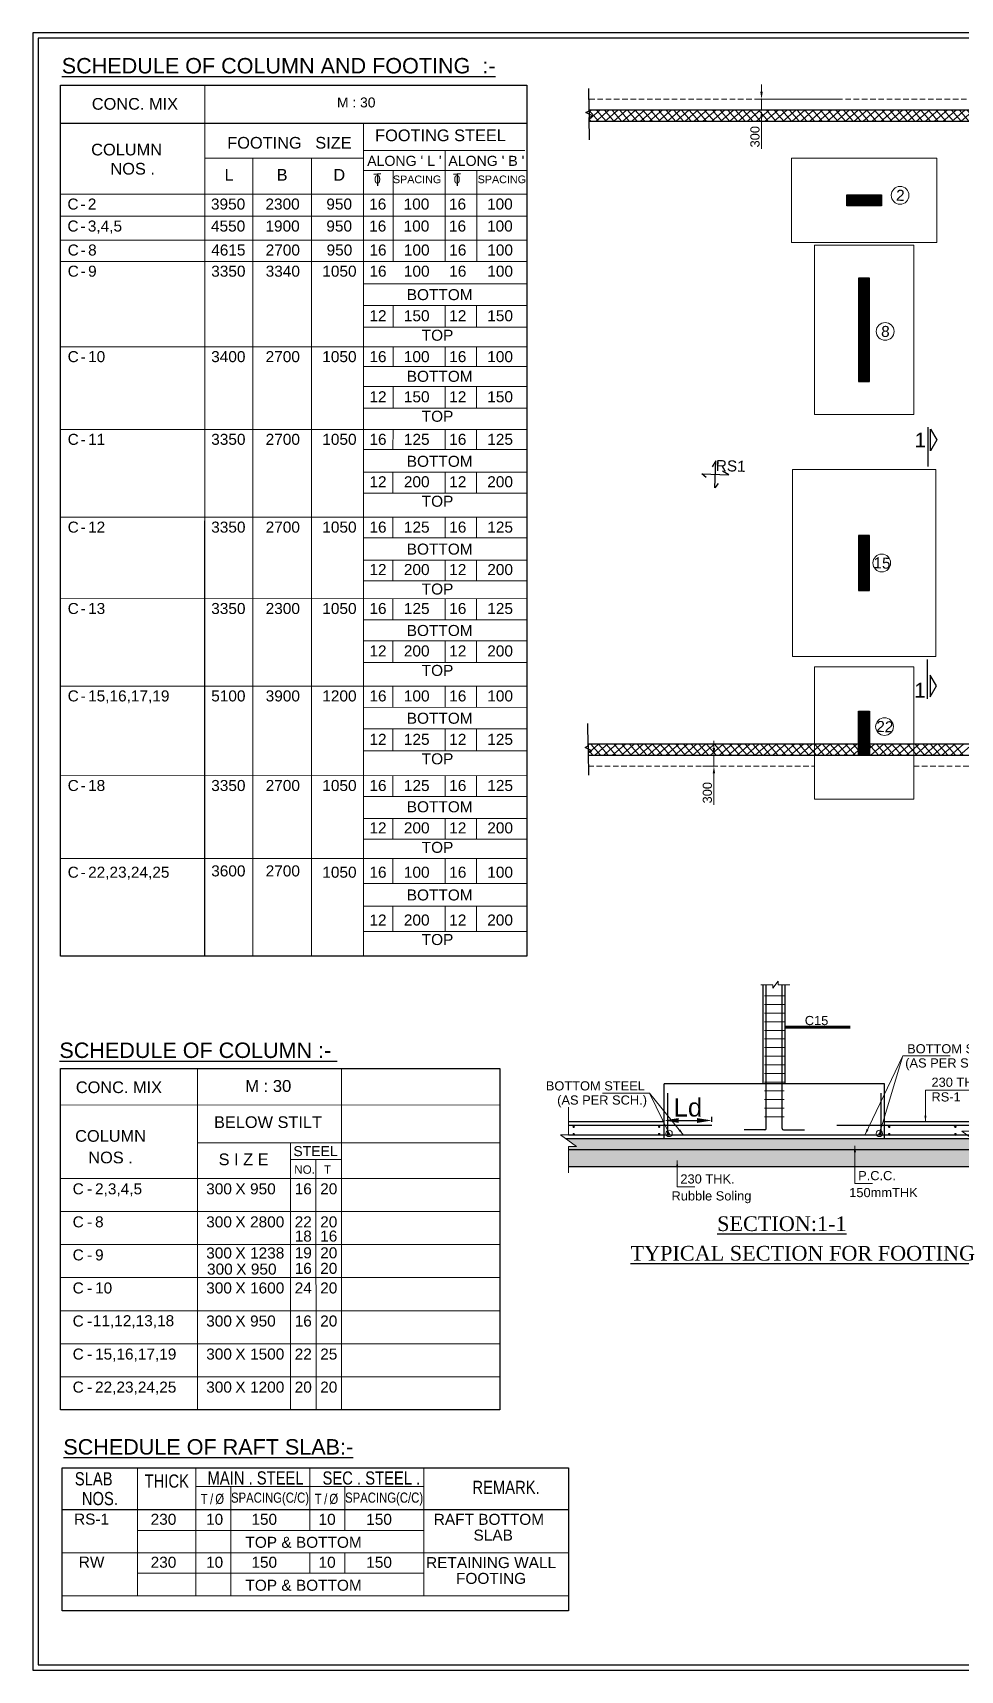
# Model space of a CAD drawing. Header units: millimetres. Extents: x 4916 to 86071, y -133733 to 55415.
# Drawn here: x 4916 to 30163, y 10819 to 55415 of the extents above; entities that cross this region are included whole.
import ezdxf
from ezdxf.enums import TextEntityAlignment as Align

# ---------------------------------------------------------------- set-up
doc = ezdxf.new("R2010")
doc.units = ezdxf.units.MM
doc.header["$LTSCALE"] = 600
doc.linetypes.add('DASHED2', pattern=[0.375, 0.25, -0.125])
for name, color, linetype, lineweight in [('COL HATCH', 67, 'Continuous', 25), ('colno', 11, 'Continuous', 15), ('COLUMN', 84, 'Continuous', 30), ('CONCRETE', 7, 'Continuous', 20), ('DIM', 8, 'Continuous', 13), ('DONUT', 2, 'Continuous', 20), ('FOOTING', 12, 'Continuous', 20), ('LINE- 1', 7, 'Continuous', 25), ('LINE- 2', 35, 'Continuous', 13), ('LINKS', 3, 'Continuous', 18), ('MAIN TEXT', 6, 'Continuous', 25), ('P.C.C HATCH', 8, 'Continuous', 20), ('REINF', 4, 'Continuous', 30), ('RET WALL', 31, 'Continuous', 25), ('RET WALL HATCH', 57, 'Continuous', 15), ('SLAB MARK', 241, 'Continuous', 25), ('SLAB NO', 52, 'Continuous', 25), ('TEXT', 255, 'Continuous', 25)]:
    doc.layers.add(name, color=color, linetype=linetype, lineweight=lineweight)
for name, color, linetype in [('Col. sch.', 4, 'Continuous'), ('sec', 2, 'Continuous'), ('slab sch. text', 4, 'Continuous')]:
    doc.layers.add(name, color=color, linetype=linetype)
doc.layers.add('HATCH LIGHT_MOFA', color=7, linetype='Continuous', lineweight=0, true_color=0xadadad)
doc.styles.add('ARIAL', font='arial.ttf')
doc.styles.add('TIMES NEW ROMAN', font='times.ttf', dxfattribs={"width": 0.8, "height": 12})
doc.dimstyles.new('100', dxfattribs={"dimscale": 100, "dimtxt": 2.5, "dimasz": 2, "dimexe": 0.5, "dimexo": 0.5, "dimgap": 0.5, "dimtad": 1, "dimdec": 0, "dimzin": 3, "dimdsep": 46, "dimtxsty": 'ARIAL', "dimblk1": 'OBLIQUE', "dimblk2": 'OBLIQUE', "dimcen": 0, "dimdle": 1, "dimclrd": 256, "dimclre": 256, "dimclrt": 7, "dimadec": 0, "dimazin": 0, "dimtfac": 1, "dimtdec": 0, "dimtmove": 0, "dimatfit": 3, "dimfxl": 1, "dimtolj": 1, "dimtzin": 0, "dimlwd": -1, "dimlwe": -1, "dimarcsym": 0})
doc.dimstyles.new('SBC-100', dxfattribs={"dimscale": 100, "dimtxt": 2.5, "dimasz": 2, "dimexe": 0.5, "dimexo": 0.5, "dimgap": 0.5, "dimtad": 1, "dimdec": 3, "dimzin": 3, "dimdsep": 46, "dimtxsty": 'ARIAL', "dimblk1": 'OBLIQUE', "dimblk2": 'OBLIQUE', "dimcen": 0, "dimdle": 1, "dimclrd": 256, "dimclre": 256, "dimclrt": 4, "dimadec": 0, "dimazin": 0, "dimtfac": 1, "dimtdec": 0, "dimtmove": 0, "dimatfit": 3, "dimfxl": 1, "dimtolj": 1, "dimtzin": 0, "dimlwd": -1, "dimlwe": -1, "dimarcsym": 0})
doc.dimstyles.new('SBC-50', dxfattribs={"dimscale": 50, "dimtxt": 2.5, "dimasz": 1.75, "dimexe": 0.5, "dimexo": 0.5, "dimgap": 0.5, "dimtad": 1, "dimdec": 0, "dimzin": 3, "dimdsep": 46, "dimtxsty": 'ARIAL', "dimcen": 0, "dimdle": 1, "dimclrd": 256, "dimclre": 256, "dimclrt": 7, "dimadec": 0, "dimazin": 0, "dimtfac": 1, "dimtdec": 0, "dimtmove": 0, "dimatfit": 3, "dimfxl": 1, "dimtolj": 1, "dimtzin": 0, "dimlwd": -1, "dimlwe": -1, "dimarcsym": 0})
pattern_1 = [(42.6537344, (-664661.11, -95314.246), (-9.68072444, 10.50791276), [])]

# ---------------------------------------------------------------- blocks, each defined once
blk = doc.blocks.new('*D11')
at = {"transparency": 16777216}
for p, q in [((1588, 1793), (1588, 1863)), ((1788, 1813), (2038, 1813)), ((2238, 1793), (2238, 1863))]:
    blk.add_line(p, q, dxfattribs=at)
for points in [[(1788, 1846), (1788, 1780), (1588, 1813)], [(2038, 1780), (2038, 1846), (2238, 1813)]]:
    blk.add_solid(points, dxfattribs=at)
at = {"layer": 'Defpoints', "color": 0, "transparency": 16777216}
for p in [(2238, 1813), (1588, 1743), (2238, 1743)]:
    blk.add_point(p, dxfattribs=at)
at = {"color": 7, "transparency": 16777216, "insert": (1913, 1990), "char_height": 250, "attachment_point": 5, "style": 'ARIAL'}
blk.add_mtext('\\A1;Ld', dxfattribs=at)
blk = doc.blocks.new('_Oblique')
at = {"color": 0, "linetype": 'ByBlock', "lineweight": -2}
blk.add_line((-0.5, -0.5), (0.5, 0.5), dxfattribs=at)
blk = doc.blocks.new('000000')
at = {"layer": 'DIM'}
blk.add_line((-80400, 35743, -11196), (-80049, 35743, -11196), dxfattribs=at)
at = {"layer": 'RET WALL', "elevation": -11196}
blk.add_lwpolyline([(-50721, 36043), (-87734, 36043), (-87734, 35743), (-50732, 35743)], dxfattribs=at)
at = {"layer": 'RET WALL HATCH', "linetype": 'Continuous', "transparency": 33554590}
for p, q in [((-87712, 35817), (-87451, 36043)), ((-87614, 35743), (-87711, 35855)), ((-87704, 36034), (-87694, 36043)), ((-87404, 35743), (-87664, 36043)), ((-87555, 35743), (-87209, 36043)), ((-87194, 35743), (-87454, 36043)), ((-87313, 35743), (-86967, 36043)), ((-86983, 35743), (-87244, 36043)), ((-87070, 35743), (-86724, 36043)), ((-86773, 35743), (-87033, 36043)), ((-86828, 35743), (-86482, 36043)), ((-86563, 35743), (-86823, 36043)), ((-86353, 35743), (-86613, 36043)), ((-86586, 35743), (-86240, 36043)), ((-86143, 35743), (-86403, 36043)), ((-86343, 35743), (-85998, 36043)), ((-85933, 35743), (-86193, 36043)), ((-86101, 35743), (-85755, 36043)), ((-85722, 35743), (-85983, 36043)), ((-85859, 35743), (-85513, 36043)), ((-85512, 35743), (-85773, 36043)), ((-85617, 35743), (-85271, 36043)), ((-85302, 35743), (-85562, 36043)), ((-85374, 35743), (-85029, 36043)), ((-85092, 35743), (-85352, 36043)), ((-84882, 35743), (-85142, 36043)), ((-85132, 35743), (-84786, 36043)), ((-84672, 35743), (-84932, 36043)), ((-84890, 35743), (-84544, 36043)), ((-84462, 35743), (-84722, 36043)), ((-84648, 35743), (-84302, 36043)), ((-84251, 35743), (-84512, 36043)), ((-84405, 35743), (-84059, 36043)), ((-84041, 35743), (-84301, 36043)), ((-84163, 35743), (-83817, 36043)), ((-83831, 35743), (-84091, 36043)), ((-83921, 35743), (-83575, 36043)), ((-83621, 35743), (-83881, 36043)), ((-83678, 35743), (-83333, 36043)), ((-83411, 35743), (-83671, 36043)), ((-83201, 35743), (-83461, 36043)), ((-83436, 35743), (-83090, 36043)), ((-82991, 35743), (-83251, 36043)), ((-83194, 35743), (-82848, 36043)), ((-82780, 35743), (-83041, 36043)), ((-82952, 35743), (-82606, 36043)), ((-82570, 35743), (-82830, 36043)), ((-82709, 35743), (-82364, 36043)), ((-82360, 35743), (-82620, 36043)), ((-82467, 35743), (-82121, 36043)), ((-82150, 35743), (-82410, 36043)), ((-82225, 35743), (-81879, 36043)), ((-81940, 35743), (-82200, 36043)), ((-81730, 35743), (-81990, 36043)), ((-81983, 35743), (-81637, 36043)), ((-81519, 35743), (-81780, 36043)), ((-81740, 35743), (-81394, 36043)), ((-81309, 35743), (-81570, 36043)), ((-81498, 35743), (-81152, 36043)), ((-81099, 35743), (-81359, 36043)), ((-81256, 35743), (-80910, 36043)), ((-80889, 35743), (-81149, 36043)), ((-81014, 35743), (-80668, 36043)), ((-80679, 35743), (-80939, 36043)), ((-80771, 35743), (-80425, 36043)), ((-80469, 35743), (-80729, 36043)), ((-80529, 35743), (-80183, 36043)), ((-80259, 35743), (-80519, 36043)), ((-80048, 35743), (-80309, 36043)), ((-80287, 35743), (-79941, 36043)), ((-79838, 35743), (-80098, 36043)), ((-80044, 35743), (-79699, 36043)), ((-79628, 35743), (-79888, 36043)), ((-79802, 35743), (-79456, 36043)), ((-79418, 35743), (-79678, 36043)), ((-79560, 35743), (-79214, 36043)), ((-79208, 35743), (-79468, 36043)), ((-79318, 35743), (-78972, 36043)), ((-78998, 35743), (-79258, 36043)), ((-79075, 35743), (-78730, 36043)), ((-78787, 35743), (-79048, 36043)), ((-78577, 35743), (-78838, 36043)), ((-78833, 35743), (-78487, 36043)), ((-78367, 35743), (-78627, 36043)), ((-78591, 35743), (-78245, 36043)), ((-78157, 35743), (-78417, 36043)), ((-78349, 35743), (-78003, 36043)), ((-77947, 35743), (-78207, 36043)), ((-78106, 35743), (-77760, 36043)), ((-77737, 35743), (-77997, 36043)), ((-77864, 35743), (-77518, 36043)), ((-77527, 35743), (-77787, 36043)), ((-77622, 35743), (-77276, 36043))]:
    blk.add_line(p, q, dxfattribs=at)
blk = doc.blocks.new('*D14')
at = {"layer": 'Defpoints', "color": 0, "transparency": 16777216}
for p in [(26919, 53607), (24754, 53308), (26919, 53308)]:
    blk.add_point(p, dxfattribs=at)
at = {"layer": 'DIM', "transparency": 16777216}
for p, q in [((24754, 53807), (24754, 54007)), ((26869, 53607), (24704, 53607)), ((24754, 53607), (24754, 53308)), ((26869, 53308), (24704, 53308)), ((24754, 53108), (24754, 52257))]:
    blk.add_line(p, q, dxfattribs=at)
for points in [[(24721, 53807), (24788, 53807), (24754, 53607)], [(24788, 53108), (24721, 53108), (24754, 53308)]]:
    blk.add_solid(points, dxfattribs=at)
at = {"layer": 'DIM', "color": 4, "transparency": 16777216, "insert": (24576, 52583), "char_height": 250, "attachment_point": 5, "rotation": 90, "style": 'ARIAL'}
blk.add_mtext('\\A1;300', dxfattribs=at)
blk = doc.blocks.new('*D15')
at = {"layer": 'Defpoints', "color": 0, "transparency": 16777216}
for p in [(23110, 35732), (23110, 35443), (23458, 35443)]:
    blk.add_point(p, dxfattribs=at)
at = {"layer": 'DIM', "transparency": 16777216}
for p, q in [((23458, 35932), (23458, 36132)), ((23160, 35732), (23508, 35732)), ((23458, 35732), (23458, 35443)), ((23160, 35443), (23508, 35443)), ((23458, 35243), (23458, 34392))]:
    blk.add_line(p, q, dxfattribs=at)
for points in [[(23425, 35932), (23491, 35932), (23458, 35732)], [(23491, 35243), (23425, 35243), (23458, 35443)]]:
    blk.add_solid(points, dxfattribs=at)
at = {"layer": 'DIM', "color": 4, "transparency": 16777216, "insert": (23280, 34718), "char_height": 250, "attachment_point": 5, "rotation": 90, "style": 'ARIAL'}
blk.add_mtext('\\A1;\\pxt0;300', dxfattribs=at)
blk = doc.blocks.new('G$CB2A244AB')
at = {"layer": 'HATCH LIGHT_MOFA'}
h = blk.add_hatch(dxfattribs=at)
h.set_pattern_fill('GRAVEL', color=8, scale=10)
h.paths.add_polyline_path([(288.3, 1182.5), (5750.2, 1182.5), (5750.2, 1412.5), (288.3, 1412.5)], is_closed=False)
at = {"layer": 'P.C.C HATCH'}
h = blk.add_hatch(dxfattribs=at)
h.set_pattern_fill('AR-CONC', color=256)
h.paths.add_polyline_path([(398.2, 1458.7), (288.3, 1458.7), (288.3, 1412.5), (5750.2, 1412.5), (5750.2, 1508.7), (5860.1, 1508.7), (5786.2, 1562.5), (255.6, 1562.5)], is_closed=False)
for p, q in [((2937.6, 2312.5, 0), (2937.6, 3661.4, 0)), ((3237.6, 2312.5, 0), (3237.6, 3661.4, 0)), ((1587.6, 1562.5, 0), (1587.6, 2312.5, 0)), ((4587.6, 2312.5, 0), (1587.6, 2312.5, 0)), ((4587.6, 1562.5, 0), (4587.6, 2312.5, 0)), ((1587.6, 1792.5, 0), (288.3, 1792.5, 0)), ((5750.2, 1792.5, 0), (4587.6, 1792.5, 0)), ((5786.2, 1562.5, 0), (255.6, 1562.5, 0)), ((5786.2, 1612.5, 0), (1653.6, 1612.5, 0)), ((5750.2, 1412.5, 0), (288.3, 1412.5, 0)), ((5750.2, 1182.5, 0), (288.3, 1182.5, 0))]:
    blk.add_line(p, q)
for centre, start, end in [((1653.6, 1628.5, 0), 180, 270), ((4653.6, 1726.5, 0), 90, 180), ((4653.6, 1628.5, 0), 180, 270), ((5553.6, 1726.5, 0), 90, 180), ((5553.6, 1628.5, 0), 180, 270)]:
    blk.add_arc(centre, 16, start, end)
at = {"layer": 'CONCRETE', "elevation": 0}
blk.add_lwpolyline([(3298.7, 3661.4), (3140.7, 3661.4), (3140.7, 3710), (3069.9, 3612.7), (3069.9, 3661.4), (2904.5, 3661.4)], dxfattribs=at)
at = {"layer": 'CONCRETE'}
for points in [[(5750.2, 1134), (5750.2, 1508.7), (5860.1, 1508.7), (5640.3, 1668.7), (5750.2, 1668.7), (5750.2, 2042.4)], [(288.3, 1101.8), (288.3, 1458.7), (398.2, 1458.7), (178.4, 1618.7), (288.3, 1618.7), (288.3, 1992.4)]]:
    blk.add_lwpolyline(points, dxfattribs=at)
at = {"layer": 'DONUT', "const_width": 16, "elevation": 0}
for points in [[(350, 1726.5, -1), (366, 1726.5, -1)], [(350, 1628.5, 1), (366, 1628.5, 1)], [(1513.6, 1726.5, -1), (1529.6, 1726.5, -1)], [(1513.6, 1628.5, 1), (1529.6, 1628.5, 1)], [(1645.6, 1628.5, 1), (1661.6, 1628.5, 1)], [(4513.6, 1628.5, 1), (4529.6, 1628.5, 1)], [(4645.6, 1726.5, -1), (4661.6, 1726.5, -1)], [(4645.6, 1628.5, 1), (4661.6, 1628.5, 1)], [(5545.6, 1726.5, -1), (5561.6, 1726.5, -1)], [(5545.6, 1628.5, 1), (5561.6, 1628.5, 1)]]:
    blk.add_lwpolyline(points, format="xyb", close=True, dxfattribs=at)
at = {"layer": 'LINKS'}
for p, q in [((2955.2, 3511.4, 0), (3222.6, 3511.4, 0)), ((2956.1, 3393.6, 0), (3222.6, 3393.6, 0)), ((2956.1, 3275.9, 0), (3222.6, 3275.9, 0)), ((2956.1, 3158.2, 0), (3222.6, 3158.2, 0)), ((2956.1, 3040.5, 0), (3222.6, 3040.5, 0)), ((2956.1, 2922.8, 0), (3222.6, 2922.8, 0)), ((2956.1, 2805.1, 0), (3222.6, 2805.1, 0)), ((2956.1, 2687.4, 0), (3222.6, 2687.4, 0)), ((2956.1, 2569.6, 0), (3222.6, 2569.6, 0)), ((2956.1, 2451.9, 0), (3222.6, 2451.9, 0)), ((2956.1, 2334.2, 0), (3222.6, 2334.2, 0)), ((2956.1, 2216.5, 0), (3222.6, 2216.5, 0)), ((2956.1, 2098.8, 0), (3222.6, 2098.8, 0)), ((2956.1, 1981.1, 0), (3222.6, 1981.1, 0)), ((2956.1, 1863.4, 0), (3222.6, 1863.4, 0))]:
    blk.add_line(p, q, dxfattribs=at)
at = {"layer": 'REINF'}
for p, q in [((2977.6, 1703.2, 0), (2977.6, 3661.4, 0)), ((3197.6, 1703.2, 0), (3197.6, 3661.4, 0)), ((1637.6, 1628.5, 0), (1637.6, 2184.6, 0)), ((2237.6, 1742.5, 0), (288.3, 1742.5, 0)), ((2237.6, 1612.5, 0), (288.3, 1612.5, 0)), ((2961.6, 1687.2, 0), (2677.6, 1687.2, 0)), ((3213.6, 1687.2, 0), (3497.6, 1687.2, 0)), ((5750.2, 1742.5, 0), (3937.6, 1742.5, 0)), ((5786.2, 1612.5, 0), (3941.5, 1612.5, 0))]:
    blk.add_line(p, q, dxfattribs=at)
at = {"layer": 'REINF', "elevation": 0}
blk.add_lwpolyline([(4537.6, 2184.6), (4537.6, 1628.5, -0.4142136), (4521.6, 1612.5), (1653.6, 1612.5)], format="xyb", dxfattribs=at)
at = {"layer": 'REINF'}
for centre, start, end in [((2961.6, 1703.2, 0), 270, 0), ((3213.6, 1703.2, 0), 180, 270)]:
    blk.add_arc(centre, 16, start, end, dxfattribs=at)
at = {"layer": 'MAIN TEXT', "style": 'TIMES NEW ROMAN'}
for s, p in [('%%USECTION:1-1', (2310.8, 307.9, 0)), ('%%UTYPICAL SECTION FOR FOOTING ', (1131.9, -95.1, 0))]:
    blk.add_text(s, height=200, rotation=0.00358, dxfattribs=at).set_placement(p)
at = {"layer": 'TEXT', "color": 0, "style": 'ARIAL'}
for s, p in [('C15', (3503.6, 3111.6)), ('BOTTOM STEEL', (4896.7, 2727, 0)), ('(AS PER SCH.)', (4870.7, 2533.8, 0)), ('BOTTOM STEEL', (-20.8, 2222, 0)), ('230 THK.', (5228, 2271.5)), ('(AS PER SCH.)', (133.6, 2028.8, 0)), ('RS-1', (5228, 2071.8)), ('P.C.C.', (4229.6, 999.7, 0)), ('230 THK.', (1810.6, 954.7, 0)), ('150mmTHK', (4108.8, 768.9, 0)), ('Rubble Soling', (1689.8, 723.9, 0))]:
    blk.add_text(s, height=125, dxfattribs=at).set_placement(p)
dim = blk.add_linear_dim(base=(2237.6, 1813.1, 0), p1=(1587.6, 1742.5, 0), p2=(2237.6, 1742.5, 0), text='Ld', dimstyle='100', override={"dimtxsty": 'ARIAL', "dimtolj": 1})
dim.commit()
dim.dimension.update_dxf_attribs({"geometry": '*D11', "text_midpoint": (1912.6, 1813.1, 0), "dimtype": 128})
at = {"layer": 'DIM'}
for points, override in [([(3237.6, 3082.7, 0), (4122.7, 3082.7, 0)], {"dimscale": 50, "dimtxt": 2.5, "dimasz": 1.75, "dimgap": 0.5, "dimtad": 0, "dimtxsty": 'ARIAL', "dimclrd": 256, "dimlwd": 65535}), ([(4320.6, 1612.5, 0), (4839.7, 2691.5, 0), (5482.3, 2691.5, 0)], {"dimgap": 0.5, "dimtad": 0}), ([(4518.7, 1636.8, 0), (4839.7, 2691.5, 0), (5482.3, 2691.5, 0)], {"dimtad": 0, "dimldrblk": 'Origin'}), ([(1854.5, 1612.5, 0), (1391.4, 2186.5, 0), (748.8, 2186.5, 0)], {"dimgap": 0.5, "dimtad": 0}), ([(1656.5, 1636.8, 0), (1391.4, 2186.5, 0), (748.8, 2186.5, 0)], {"dimtad": 0, "dimldrblk": 'Origin'}), ([(5146, 1792.5, 0), (5146, 2227.2, 0), (5788.7, 2227.2, 0)], {"dimgap": 0.5, "dimtad": 0}), ([(4186.2, 1468, 0), (4186.2, 956.2, 0), (4427.1, 956.2, 0)], {"dimgap": 0.5, "dimtad": 0}), ([(1767.2, 1269.5, 0), (1767.2, 911.2, 0), (2008.1, 911.2, 0)], {"dimgap": 0.5, "dimtad": 0})]:
    blk.add_leader(points, dimstyle='SBC-50', override=override, dxfattribs=at)

msp = doc.modelspace()

# ---------------------------------------------------------------- hatches: boundary and pattern name
at = {"layer": 'COL HATCH', "ltscale": 50}
h = msp.add_hatch(dxfattribs=at)
h.set_pattern_fill('ANSI31', color=256, scale=5)
h.set_pattern_definition([(45, (-158278.97, -153179.477), (-11.22532015, 11.22532015), [])])
h.paths.add_polyline_path([(28022.1927, 50998.3934), (27072.1927, 50998.3934), (27072.1927, 50698.3934), (28022.1927, 50698.3934)])
at = {"layer": 'COL HATCH', "lineweight": 0}
h = msp.add_hatch(dxfattribs=at)
h.set_pattern_fill('ANSI31', color=256, scale=4.5, angle=357.65373444)
h.set_pattern_definition(pattern_1)
h.paths.add_polyline_path([(27697.1671, 48734.4593), (27397.1671, 48734.4551), (27397.2062, 45919.4546), (27697.2062, 45919.4587)])
h = msp.add_hatch(dxfattribs=at)
h.set_pattern_fill('ANSI31', color=256, scale=4.5, angle=357.65373444)
h.set_pattern_definition(pattern_1)
h.paths.add_polyline_path([(27697.1829, 41723.548), (27397.1829, 41723.48), (27397.1829, 40223.48), (27697.1829, 40223.548)])
at = {"layer": 'COL HATCH', "ltscale": 50}
h = msp.add_hatch(dxfattribs=at)
h.set_pattern_fill('ANSI31', color=256, scale=5)
h.set_pattern_definition([(45, (-150619.045, -153179.477), (-11.22532015, 11.22532015), [])])
h.paths.add_polyline_path([(27697.274, 36943.3582), (27397.2926, 36943.4016), (27397.1028, 35743.4025), (27697.2826, 35743.3995)])
at = {"layer": 'DIM'}
h = msp.add_hatch(dxfattribs=at)
h.set_pattern_fill('ANSI31', color=256, style=0)
h.paths.add_polyline_path([(8206.7544, 51304.9035), (8206.7544, 52178.9035), (8587.0044, 52178.9035), (8587.0044, 51304.9035)], flags=9)
h = msp.add_hatch(dxfattribs=at)
h.set_pattern_fill('ANSI31', color=256)
h.paths.add_polyline_path([(9381.4055, 51565.9315), (10227.6555, 51565.9315), (10227.6555, 51185.6815), (9381.4055, 51185.6815)], flags=9)
h = msp.add_hatch(dxfattribs=at)
h.set_pattern_fill('ANSI31', color=256, style=0)
h.paths.add_polyline_path([(9381.4055, 51565.9315), (10227.6555, 51565.9315), (10227.6555, 51185.6815), (9381.4055, 51185.6815)], flags=9)
h = msp.add_hatch(dxfattribs=at)
h.set_pattern_fill('ANSI31', color=256, style=0)
h.paths.add_polyline_path([(9381.4055, 51565.9315), (10227.6555, 51565.9315), (10227.6555, 51185.6815), (9381.4055, 51185.6815)], flags=9)
h = msp.add_hatch(dxfattribs=at)
h.set_pattern_fill('ANSI31', color=256, style=0)
h.paths.add_polyline_path([(11329.1743, 50453.1027), (12199.1743, 50453.1027), (12199.1743, 50072.8527), (11329.1743, 50072.8527)], flags=9)
h = msp.add_hatch(dxfattribs=at)
h.set_pattern_fill('ANSI31', color=256, style=0)
h.paths.add_polyline_path([(7860.7314, 47725.04), (8706.9814, 47725.04), (8706.9814, 47344.79), (7860.7314, 47344.79)], flags=9)
h = msp.add_hatch(dxfattribs=at)
h.set_pattern_fill('ANSI31', color=256, style=0)
h.paths.add_polyline_path([(11578.2441, 46088.1703), (12447.9941, 46088.1703), (12447.9941, 45707.9203), (11578.2441, 45707.9203)], flags=9)
h = msp.add_hatch(dxfattribs=at)
h.set_pattern_fill('ANSI31', color=256, style=0)
h.paths.add_polyline_path([(7675.4467, 44972.6372), (8549.4467, 44972.6372), (8549.4467, 44592.3872), (7675.4467, 44592.3872)], flags=9)
h = msp.add_hatch(dxfattribs=at)
h.set_pattern_fill('ANSI31', color=256, style=0)
h.paths.add_polyline_path([(7828.9966, 43152.9209), (7828.9966, 43999.1709), (8209.2466, 43999.1709), (8209.2466, 43152.9209)], flags=9)
h = msp.add_hatch(dxfattribs=at)
h.set_pattern_fill('ANSI31', color=256, style=0)
h.paths.add_polyline_path([(7974.307, 41366.8604), (8820.557, 41366.8604), (8820.557, 40986.6104), (7974.307, 40986.6104)], flags=9)
h = msp.add_hatch(dxfattribs=at)
h.set_pattern_fill('ANSI31', color=256, style=0)
h.paths.add_polyline_path([(11563.0899, 39892.3658), (12433.0899, 39892.3658), (12433.0899, 39512.1158), (11563.0899, 39512.1158)], flags=9)
h = msp.add_hatch(dxfattribs=at)
h.set_pattern_fill('ANSI31', color=256, style=0)
h.paths.add_polyline_path([(7801.1183, 36928.2264), (8647.3683, 36928.2264), (8647.3683, 36547.9764), (7801.1183, 36547.9764)], flags=9)
h = msp.add_hatch(dxfattribs=at)
h.set_pattern_fill('ANSI31', color=256, style=0)
h.paths.add_polyline_path([(11540.0229, 35280.1309), (12409.7729, 35280.1309), (12409.7729, 34899.8809), (11540.0229, 34899.8809)], flags=9)
h = msp.add_hatch(dxfattribs=at)
h.set_pattern_fill('ANSI31', color=256)
h.paths.add_polyline_path([(26732.4071, 34862.1116), (27578.6571, 34862.1116), (27578.6571, 34481.8616), (26732.4071, 34481.8616)], flags=9)
h = msp.add_hatch(dxfattribs=at)
h.set_pattern_fill('ANSI31', color=256, style=0)
h.paths.add_polyline_path([(26732.4071, 34862.1116), (27578.6571, 34862.1116), (27578.6571, 34481.8616), (26732.4071, 34481.8616)], flags=9)
at = {"layer": 'RET WALL HATCH', "transparency": 33554590}
h = msp.add_hatch(dxfattribs=at)
h.set_pattern_fill('ANSI37', color=256, scale=50, angle=355.93930945)
h.set_pattern_definition([(40.93931, (-903134.31, 1152232.81), (-104.022404, 119.920399), []), (130.93931, (-903134.31, 1152232.81), (-119.920399, -104.022404), [])])
h.paths.add_polyline_path([(56947.9772, 52652.6611), (52801.6954, 52890.9318), (50735.2078, 53009.6847), (48251.6954, 53009.5534), (45548.4066, 53009.4103), (40196.7576, 53009.1272), (37887.0839, 53009.005), (32536.221, 53008.7219), (30227.0833, 53008.5997), (26524.0737, 53008.4038), (24876.2195, 53007.7391), (21562.1911, 53006.4023), (20062.3121, 53005.7973), (20062.1911, 53305.7973), (21562.1911, 53306.4023), (24876.6905, 53307.7393), (26524.0053, 53308.4038), (30227.5528, 53308.5998), (32536.6921, 53308.7219), (37887.5534, 53309.005), (40197.2286, 53309.1272), (45548.4066, 53309.4103), (48251.6954, 53309.5534), (50743.8127, 53309.6852), (52801.6954, 53191.4267), (56958.6102, 52952.545), (56957.5805, 52923.5038), (56865.5454, 52880.6472), (57043.1799, 52784.8572), (56951.1449, 52742.0005)])

# ---------------------------------------------------------------- linework, layer by layer
at = {"color": 5}
msp.add_lwpolyline([(68205.513, 10819.2194), (68205.513, 55415.0017), (4916.3147, 55415.0017), (4916.3147, 10819.2194)], close=True, dxfattribs=at)
at = {"color": 6}
msp.add_lwpolyline([(68055.8671, 10968.8654), (68055.8671, 55265.3558), (5065.9606, 55265.3558), (5065.9606, 10968.8654)], close=True, dxfattribs=at)
for points in [[(20070.9152, 52496.1709), (20061.9398, 53109.154), (20151.7139, 53156.5645), (19969.5066, 53243.3415), (20059.2808, 53290.752), (20050.4183, 53896.0209)], [(20050.1922, 35199.5626), (20041.2168, 35812.5458), (20130.9909, 35859.9562), (19948.7836, 35946.7333), (20038.5578, 35994.1437), (20029.6953, 36599.4126)]]:
    msp.add_lwpolyline(points)
msp.add_lwpolyline([(5671.2134, 27210.0806), (17634.0351, 27210.0539), (17634.0203, 17911.4574), (5671.1986, 17911.484)], close=True)
at = {"layer": 'colno'}
for centre in [(28525.3771, 50987.8296, -5835.5571), (28119.7671, 47280.8743, -5835.5571), (28026.2335, 40974.228, -5835.5571), (28102.3662, 36517.7315, -5835.5571)]:
    msp.add_circle(centre, 241.8107, dxfattribs=at)
at = {"layer": 'COLUMN', "elevation": -11195.967}
for points in [[(27072.1927, 50998.3934), (28022.1927, 50998.3934), (28022.1927, 50698.3934), (27072.1927, 50698.3934)], [(27397.2062, 45919.4546), (27697.2062, 45919.4587), (27697.1671, 48734.4593), (27397.1671, 48734.4551)], [(27397.1927, 40223.5484), (27697.1927, 40223.5484), (27697.1732, 41723.4116), (27397.1732, 41723.4116)], [(27397.2905, 36943.4045), (27697.2761, 36943.3618), (27697.2805, 35743.3996), (27397.1048, 35743.3996)]]:
    msp.add_lwpolyline(points, close=True, dxfattribs=at)
at = {"layer": 'FOOTING', "color": 5, "linetype": 'DASHED2'}
msp.add_lwpolyline([(20062.1532, 53605.8073), (50752.5352, 53609.6789), (56975.822, 53252.0435)], dxfattribs=at)
at = {"layer": 'FOOTING', "linetype": 'Continuous', "elevation": -11195.967}
msp.add_lwpolyline([(25572.1927, 51998.3934), (29522.1927, 51998.3934, 0.00001), (29522.1927, 49698.3934), (25572.1927, 49698.3934)], format="xyb", close=True, dxfattribs=at)
for points in [[(26197.2187, 45019.4379), (28897.2187, 45019.4754), (28897.1546, 49634.4759), (26197.1546, 49634.4385)], [(25597.216, 38423.5484), (29497.216, 38423.5484), (29497.1499, 43523.4116), (25597.1499, 43523.4116)], [(26197.4762, 38143.5753), (28897.2717, 38143.1911), (28897.2849, 34543.3996), (26196.9191, 34543.3996)]]:
    msp.add_lwpolyline(points, close=True, dxfattribs=at)
at = {"layer": 'FOOTING', "color": 5, "linetype": 'DASHED2', "elevation": -11195.967}
for points in [[(20037.3568, 35443.3996), (26197.0584, 35443.4153)], [(28897.2816, 35443.4222), (33857.0815, 35443.4348)]]:
    msp.add_lwpolyline(points, dxfattribs=at)
at = {"layer": 'LINE- 1'}
for p, q in [((18365.1149, 52942.6046), (5671.2353, 52943.0572)), ((5712.9727, 15195.0025), (19496.4138, 15194.3757))]:
    msp.add_line(p, q, dxfattribs=at)
for points in [[(5671.2353, 53989.6851), (18364.4284, 53989.4955), (18365.1554, 30262.405), (5671.1986, 30262.9706)], [(5712.9727, 16334.0559), (19496.9957, 16334.0559), (19496.9957, 12435.8954), (5712.9727, 12435.8954)]]:
    msp.add_lwpolyline(points, close=True, dxfattribs=at)
at = {"layer": 'LINE- 2'}
for p, q in [((9596.2147, 53989.6409), (9595.1575, 30262.7958)), ((9596.2147, 53989.6409), (9598.3697, 30262.7956)), ((9596.2148, 53989.6957), (9596.2148, 53989.6919)), ((13921.1067, 52943.0761), (13920.9181, 49328.0183)), ((13920.5358, 52539.2846), (13921.1334, 52539.2846)), ((13921.1717, 52208.2425), (18312.4655, 52208.2425)), ((16142.6765, 49205.699), (16142.7053, 52208.2425)), ((9594.0483, 51997.5447), (13921.1536, 51998.7456)), ((10908.357, 51997.9095), (10907.6925, 30262.7373)), ((12503.8696, 51998.3523), (12503.2979, 30262.6662)), ((18364.4144, 52110.263), (18364.3279, 52110.2766)), ((13920.5358, 51666.1191), (18362.9271, 51665.9422)), ((14722.5017, 49205.7467), (14722.6029, 51666.0871)), ((16999.8186, 49205.6702), (16999.9282, 51665.9964)), ((5664.3149, 51017.3751), (18358.2717, 51016.8095)), ((5664.4772, 51017.3751), (18358.434, 51016.8095)), ((5664.3139, 50419.0955), (18358.2708, 50418.53)), ((5664.4763, 50419.0955), (18358.4331, 50418.53)), ((5671.2016, 49766.2867), (18365.1584, 49765.7212)), ((5671.1795, 49189.6203), (18365.1363, 49189.0548)), ((13920.9181, 49328.0183), (13920.0693, 30276.5665)), ((13920.8368, 48580.2296), (18364.0557, 48580.0803)), ((13920.8584, 47987.2163), (18364.0773, 47987.067)), ((14722.4251, 47397.7523), (14722.4494, 47987.1894)), ((16142.6373, 47397.7046), (16142.6429, 47987.1417)), ((16999.738, 47397.6758), (16999.7643, 47987.1129)), ((13920.7841, 47397.7793), (18364.003, 47397.6299)), ((5670.6529, 46862.4964), (18364.6097, 46861.9308)), ((14722.3811, 46327.5552), (14722.4031, 46862.0931)), ((16142.627, 46327.5075), (16142.6321, 46862.0298)), ((16999.6904, 46327.4787), (16999.7142, 46861.9916)), ((13920.7844, 46327.5822), (18364.0034, 46327.4328)), ((13920.7601, 45780.8753), (18363.979, 45780.726)), ((14722.3343, 45190.7229), (14722.3586, 45780.8484)), ((16142.6161, 45190.6752), (16142.6217, 45780.8007)), ((16999.6397, 45190.6464), (16999.666, 45780.7719)), ((13920.6858, 45190.7498), (18363.9047, 45190.6005)), ((5671.1974, 44610.1983), (18365.1542, 44609.6327)), ((14722.2879, 44063.8297), (14722.3104, 44609.7951)), ((16142.6052, 44063.7819), (16142.6105, 44609.7318)), ((16999.5895, 44063.7531), (16999.6138, 44609.6936)), ((13920.6836, 44063.8566), (18363.9025, 44063.7073)), ((13920.6561, 43448.3871), (18363.8751, 43448.2378)), ((14722.239, 42875.937), (14722.2626, 43448.3602)), ((16142.5938, 42875.8893), (16142.5993, 43448.3124)), ((16999.5366, 42875.8605), (16999.5621, 43448.2836)), ((13920.6858, 42875.9639), (18363.9047, 42875.8146)), ((5671.1964, 42219.3769), (18365.1532, 42218.8114)), ((14722.1887, 41655.1275), (14722.2119, 42218.9737)), ((16142.5821, 41655.0798), (16142.5875, 42218.9104)), ((16999.4822, 41655.051), (16999.5073, 42218.8722)), ((13920.5762, 41655.1545), (18363.7952, 41655.0051)), ((13920.5492, 41047.2787), (18363.7681, 41047.1294)), ((14722.1406, 40485.1156), (14722.1637, 41047.2517)), ((16142.5709, 40485.0679), (16142.5763, 41047.204)), ((16999.43, 40485.0391), (16999.4551, 41047.1752)), ((13920.6847, 40485.1426), (18363.9037, 40484.9933)), ((5671.1954, 40003.031), (18365.1522, 40002.4655)), ((14722.0971, 39428.7877), (14722.1207, 40002.6278)), ((16142.5607, 39428.74), (16142.5662, 40002.5645)), ((16999.383, 39428.7112), (16999.4085, 40002.5263)), ((13920.477, 39428.8147), (18363.696, 39428.6654)), ((13920.4513, 38851.3323), (18363.6703, 38851.1829)), ((14722.0493, 38268.7697), (14722.0733, 38851.3053)), ((16142.5496, 38268.722), (16142.5552, 38851.2576)), ((16999.3313, 38268.6932), (16999.3573, 38851.2288)), ((13920.3618, 38268.7967), (18363.5808, 38268.6474)), ((5671.1943, 37622.3698), (18365.1511, 37621.8042)), ((14721.9989, 37043.4322), (14722.0227, 37621.9665)), ((16142.5378, 37043.3845), (16142.5434, 37621.9032)), ((16999.2767, 37043.3557), (16999.3025, 37621.8651)), ((13921.1487, 37043.4591), (18364.3676, 37043.3098)), ((13920.3447, 36457.8287), (18363.5636, 36457.6794)), ((14721.9502, 35860.9819), (14721.9748, 36457.8017)), ((16142.5265, 35860.9342), (16142.5322, 36457.754)), ((16999.224, 35860.9054), (16999.2506, 36457.7252)), ((13921.096, 35861.0088), (18364.3149, 35860.8595)), ((5671.1905, 35182.5359), (18365.1473, 35181.9703)), ((14721.8988, 34611.3831), (14721.9223, 35182.1326)), ((16142.5145, 34611.3354), (16142.52, 35182.0693)), ((16999.1683, 34611.3066), (16999.1938, 35182.0311)), ((13920.2624, 34611.4101), (18363.4813, 34611.2608)), ((13920.236, 34018.7342), (18363.4549, 34018.5849)), ((14721.851, 33449.7902), (14721.8744, 34018.7072)), ((16142.5033, 33449.7424), (16142.5088, 34018.6595)), ((16999.1166, 33449.7136), (16999.1419, 34018.6307)), ((13921.096, 33449.8171), (18364.3149, 33449.6677)), ((5671.1749, 32924.835), (18363.4062, 32924.4085)), ((14721.8015, 32247.0096), (14721.8294, 32924.5309)), ((16142.4918, 32246.9619), (16142.4983, 32924.4831)), ((16999.063, 32246.9331), (16999.0932, 32924.4544)), ((13920.9883, 32247.0365), (18364.2072, 32246.8872)), ((13920.1294, 31625.2265), (18363.3483, 31625.0772)), ((14721.7477, 30940.2192), (14721.7759, 31625.1996)), ((16142.4792, 30940.1714), (16142.4858, 31625.1519)), ((16999.0048, 30940.1426), (16999.0353, 31625.1231)), ((13920.5669, 30940.2461), (18363.7859, 30940.0968)), ((9399.1911, 27210.0349), (9399.0473, 17911.4757)), ((13320.9852, 27210.0635), (13320.9645, 17911.467)), ((17634.03, 26213.2245), (5671.2134, 26213.6264)), ((17634.0248, 25179.9949), (9399.0858, 25179.4075)), ((11931.7875, 25179.4085), (11931.9595, 17911.4701)), ((12626.2729, 24727.2479), (12626.3549, 17911.4685)), ((5671.2202, 24211.6909), (17634.0199, 24211.289)), ((5671.2202, 23311.685), (17634.0153, 23311.2897)), ((5671.2202, 22411.6822), (17634.0108, 22411.2869)), ((5671.2202, 21511.6795), (17634.0062, 21511.2841)), ((5671.2202, 20611.6767), (17634.0016, 20611.2814)), ((5671.2202, 19711.6739), (17633.9971, 19711.2786)), ((5671.231, 18811.6711), (17633.9925, 18811.2758)), ((7771.2506, 16334.0559), (7771.2506, 12846.5157)), ((9355.6151, 16334.0559), (9355.6151, 12846.5157)), ((12460.5074, 16333.3218), (12460.5074, 14629.2314)), ((15565.3996, 16333.3218), (15565.3996, 12846.5157)), ((9355.6151, 15820.774), (12460.5074, 15820.0399)), ((10310.0171, 15819.3341), (10310.0171, 12846.5157)), ((12460.5074, 15820.0399), (15539.9411, 15820.0399)), ((13414.9092, 15820.0399), (13414.9092, 14629.2314)), ((7771.2506, 14629.2314), (15565.3996, 14629.2314)), ((5712.9727, 14016.1038), (19496.9957, 14016.1038)), ((12460.5074, 14016.1038), (12460.5074, 13459.6433)), ((13414.9092, 14016.1038), (13414.9092, 13459.6433)), ((7771.2506, 13459.6433), (15565.3996, 13459.6433)), ((5712.9727, 12846.5157), (19496.9957, 12846.5157))]:
    msp.add_line(p, q, dxfattribs=at)
for points in [[(5671.2164, 18811.6711), (5671.2134, 27210.0806), (13321.4338, 27209.8284)], [(13320.9797, 24727.2448), (11931.7875, 24727.2479), (13320.9797, 24727.2448)], [(17633.9925, 18811.2758), (5671.2202, 18811.6711)]]:
    msp.add_lwpolyline(points, dxfattribs=at)
at = {"layer": 'MAIN TEXT', "linetype": 'ByBlock'}
for p, q in [((14204.0821, 51564.4447), (14394.9914, 51582.0412)), ((14299.5367, 51573.243), (14299.5367, 51250.1085)), ((16369.8409, 51564.4447), (16560.7501, 51582.0412)), ((16465.2955, 51573.243), (16465.2955, 51250.1085))]:
    msp.add_line(p, q, dxfattribs=at)
at = {"layer": 'RET WALL'}
msp.add_lwpolyline([(56958.6102, 52952.545), (50743.8127, 53309.6852), (26524.0053, 53308.4038), (20062.1911, 53305.8073), (20062.1911, 53005.7973), (26524.0737, 53008.4038), (50735.2078, 53009.6847), (56947.9772, 52652.6611)], dxfattribs=at)
at = {"layer": 'RET WALL', "elevation": -11195.967}
msp.add_lwpolyline([(56958.6102, 52952.5377), (50743.8127, 53309.6778), (26524.0053, 53308.3964), (20062.1911, 53305.7999), (20062.1911, 53005.7899), (26524.0737, 53008.3964), (50735.2078, 53009.6774), (56947.9772, 52652.6537)], dxfattribs=at)
at = {"layer": 'sec', "linetype": 'Continuous'}
for points in [[(29284.1947, 44676.3448), (29284.1898, 43601.9322)], [(29352.9378, 44029.5632), (29352.9405, 44621.1091), (29523.7038, 44325.3353), (29352.9378, 44029.5632)], [(29273.3378, 37273.9952), (29273.3427, 38348.4078)], [(29342.0869, 37920.7762), (29342.0842, 37329.2302), (29512.8501, 37625.0024), (29342.0869, 37920.7762)]]:
    msp.add_lwpolyline(points, dxfattribs=at)
at = {"layer": 'sec', "linetype": 'Continuous', "elevation": -11195.967}
for points in [[(29284.1949, 44676.3374), (29284.19, 43601.9248)], [(29352.9381, 44029.5558), (29352.9408, 44621.1017), (29523.704, 44325.328), (29352.9381, 44029.5558)], [(29273.3381, 37273.9878), (29273.343, 38348.4004)], [(29342.0871, 37920.7688), (29342.0844, 37329.2229), (29512.8504, 37624.9951), (29342.0871, 37920.7688)]]:
    msp.add_lwpolyline(points, dxfattribs=at)
at = {"layer": 'SLAB MARK', "elevation": 0}
for points in [[(23576.4207, 43139.1508), (23480.0261, 43019.7932), (23506.1163, 43755.5236), (23408.0901, 43590.1825)], [(23244.5635, 43304.3088), (23125.206, 43400.7035), (23860.9364, 43374.6133), (23695.5953, 43472.6394)]]:
    msp.add_lwpolyline(points, dxfattribs=at)

# ---------------------------------------------------------------- block references
at = {"xscale": 2, "yscale": 2, "zscale": 2}
msp.add_blockref('G$CB2A244AB', (18924.314, 22165.6913, -0.0003), dxfattribs=at)
at = {"layer": 'DIM', "color": 1}
msp.add_blockref('000000', (107771.7288, 0), dxfattribs=at)

# ---------------------------------------------------------------- texts
at = {"layer": 'Col. sch.', "style": 'ARIAL'}
for s, height, p in [('C', 300.2094, (5859.709, 50899.2405)), ('2', 300.2094, (6414.9954, 50899.2405)), ('-', 300.2094, (6212.7274, 50899.2405)), ('C', 300.2094, (5859.7081, 50300.9609)), ('-', 300.2094, (6212.7265, 50300.9609)), ('3,4,5', 300.20937, (6414.9944, 50300.9609)), ('C', 300.2094, (5866.5957, 49648.1521)), ('8', 300.2094, (6421.8821, 49648.1521)), ('C', 300.2094, (5866.5737, 49071.4857)), ('-', 300.2094, (6219.6141, 49648.1521)), ('9', 300.2094, (6421.86, 49071.4857)), ('-', 300.2094, (6219.592, 49071.4857)), ('C', 300.2094, (5866.0471, 46744.3618)), ('-', 300.2094, (6219.0655, 46744.3618)), ('10', 300.20937, (6421.3334, 46744.3618)), ('C', 300.2094, (5866.5916, 44492.0637)), ('-', 300.2094, (6219.61, 44492.0637)), ('11', 300.20937, (6421.8779, 44492.0637)), ('C', 300.2094, (5866.5906, 42101.2423)), ('-', 300.2094, (6219.609, 42101.2423)), ('12', 300.20937, (6421.8769, 42101.2423)), ('C', 300.2094, (5866.5896, 39884.8964)), ('-', 300.2094, (6219.608, 39884.8964)), ('13', 300.20937, (6421.8759, 39884.8964)), ('C', 300.2094, (5866.5885, 37504.2352)), ('15,16,17,19', 300.209374, (6421.8748, 37504.2352)), ('-', 300.2094, (6219.6069, 37504.2352)), ('C', 300.2094, (5866.5846, 35064.4012)), ('-', 300.2094, (6219.603, 35064.4012)), ('18', 300.20937, (6421.871, 35064.4012)), ('C', 300.2094, (5866.3988, 32703.1238)), ('22,23,24,25', 300.209374, (6421.6852, 32703.1238)), ('-', 300.2094, (6219.4172, 32703.1238)), ('C', 300, (6002.1171, 24080.305)), ('2,3,4,5', 300, (6611.5371, 24080.305)), ('950', 300, (10831.233, 24080.305)), ('-', 300, (6396.0563, 24080.305)), ('C', 300, (6002.1463, 23180.2991)), ('-', 300, (6396.0855, 23180.2991)), ('8', 300, (6611.5664, 23180.2991)), ('2800', 300, (10831.2515, 23180.2991)), ('1238', 300, (10831.2515, 22332.5156)), ('C', 300, (6002.1463, 22280.2963)), ('-', 300, (6396.0855, 22280.2963)), ('9', 300, (6611.5664, 22280.2963)), ('950', 300, (10852.8567, 21894.2496)), ('C', 300, (6002.1463, 21380.2936)), ('-', 300, (6396.0855, 21380.2936)), ('10', 300, (6611.5664, 21380.2936)), ('1600', 300, (10831.2515, 21380.2936)), ('C', 300, (6002.1571, 20480.2908)), ('-', 300, (6396.0963, 20480.2908)), ('11,12,13,18', 300, (6552.1141, 20488.3431)), ('950', 300, (10831.2623, 20480.2908)), ('C', 300, (6002.1571, 19580.288)), ('-', 300, (6396.0963, 19580.288)), ('15,16,17,19', 300, (6611.5772, 19580.288)), ('1500', 300, (10831.2623, 19580.288)), ('C', 300, (6002.1121, 18680.2852)), ('-', 300, (6396.0514, 18680.2852)), ('22,23,24,25', 300, (6611.5322, 18680.2852)), ('1200', 300, (10831.2173, 18680.2852))]:
    msp.add_text(s, height=height, dxfattribs=at).set_placement(p, align=Align.TOP_LEFT)
for s, height, p in [('3950', 300.20937, (10233.3689, 50899.4875)), ('2300', 300.20937, (11716.0018, 50899.442)), ('950', 300.20937, (13257.5076, 50899.3947)), ('16', 300.20937, (14306.8943, 50899.3947)), ('100', 300.20937, (15361.7281, 50899.3947)), ('16', 300.20937, (16479.3945, 50899.3947)), ('100', 300.20937, (17632.1331, 50899.3947)), ('4550', 300.20937, (10233.368, 50301.208)), ('1900', 300.20937, (11716.0009, 50301.1625)), ('950', 300.20937, (13257.5066, 50301.1151)), ('16', 300.20937, (14306.8934, 50301.1151)), ('100', 300.20937, (15361.7272, 50301.1151)), ('16', 300.20937, (16479.3936, 50301.1151)), ('100', 300.20937, (17632.1321, 50301.1151)), ('4615', 300.20937, (10240.2556, 49648.3992)), ('2700', 300.20937, (11722.8885, 49648.3537)), ('950', 300.20937, (13264.3943, 49648.3063)), ('16', 300.20937, (14313.781, 49648.3063)), ('100', 300.20937, (15368.6148, 49648.3063)), ('16', 300.20937, (16486.2812, 49648.3063)), ('100', 300.20937, (17639.0198, 49648.3063)), ('3350', 300.20937, (10240.2336, 49071.7328)), ('3340', 300.20937, (11722.8664, 49071.6873)), ('1050', 300.20937, (13264.3722, 49071.6399)), ('16', 300.20937, (14313.7589, 49071.6399)), ('100', 300.20937, (15368.5927, 49071.6399)), ('16', 300.20937, (16486.2591, 49071.6399)), ('100', 300.20937, (17638.9977, 49071.6399)), (' BOTTOM', 300.20937, (15935.0043, 48433.2058)), ('12', 300.20937, (14313.4091, 47858.7095)), ('150', 300.20937, (15368.2429, 47858.7095)), ('12', 300.20937, (16485.9094, 47858.7095)), ('150', 300.20937, (17638.6479, 47858.7095)), ('TOP', 300.20937, (15935.0043, 47327.8402)), ('3400', 300.20937, (10239.707, 46744.6088)), ('2700', 300.20937, (11722.3399, 46744.5633)), ('1050', 300.20937, (13263.8456, 46744.516)), ('16', 300.20937, (14313.2323, 46744.516)), ('100', 300.20937, (15368.0661, 46744.516)), ('16', 300.20937, (16485.7325, 46744.516)), ('100', 300.20937, (17638.4711, 46744.516)), (' BOTTOM', 300.20937, (15935.0043, 46208.3854)), ('12', 300.20937, (14313.3108, 45651.6801)), ('150', 300.20937, (15368.1446, 45651.6801)), ('12', 300.20937, (16485.811, 45651.6801)), ('150', 300.20937, (17638.5496, 45651.6801)), ('TOP', 300.20937, (15934.906, 45120.8107)), ('3350', 300.20937, (10240.2515, 44492.3108)), ('2700', 300.20937, (11722.8844, 44492.2652)), ('1050', 300.20937, (13264.3901, 44492.2179)), ('16', 300.20937, (14313.7768, 44492.2179)), ('125', 300.20937, (15368.6106, 44492.2179)), ('16', 300.20937, (16486.2771, 44492.2179)), ('125', 300.20937, (17639.0156, 44492.2179)), (' BOTTOM', 300.20937, (15935.0043, 43893.5995)), ('12', 300.20937, (14313.3108, 43336.8942)), ('200', 300.20937, (15368.1446, 43336.8942)), ('12', 300.20937, (16485.811, 43336.8942)), ('200', 300.20937, (17638.5496, 43336.8942)), ('TOP', 300.20937, (15934.906, 42806.0249)), ('3350', 300.20937, (10240.2505, 42101.4894)), ('2700', 300.20937, (11722.8834, 42101.4439)), ('1050', 300.20937, (13264.3891, 42101.3965)), ('16', 300.20937, (14313.7758, 42101.3965)), ('125', 300.20937, (15368.6096, 42101.3965)), ('16', 300.20937, (16486.2761, 42101.3965)), ('125', 300.20937, (17639.0146, 42101.3965)), (' BOTTOM', 300.20937, (15935.0033, 41502.7781)), ('12', 300.20937, (14313.3098, 40946.0728)), ('200', 300.20937, (15368.1436, 40946.0728)), ('12', 300.20937, (16485.81, 40946.0728)), ('200', 300.20937, (17638.5486, 40946.0728)), ('TOP', 300.20937, (15934.905, 40415.2035)), ('3350', 300.20937, (10240.2495, 39885.1435)), ('2300', 300.20937, (11722.8824, 39885.098)), ('1050', 300.20937, (13264.3881, 39885.0506)), ('16', 300.20937, (14313.7748, 39885.0506)), ('125', 300.20937, (15368.6086, 39885.0506)), ('16', 300.20937, (16486.275, 39885.0506)), ('125', 300.20937, (17639.0136, 39885.0506)), (' BOTTOM', 300.20937, (15934.6804, 39286.4322)), ('12', 300.20937, (14312.9869, 38729.7269)), ('200', 300.20937, (15367.8207, 38729.7269)), ('12', 300.20937, (16485.4871, 38729.7269)), ('200', 300.20937, (17638.2257, 38729.7269)), ('TOP', 300.20937, (15934.5821, 38198.8576)), ('5100', 300.20937, (10240.2484, 37504.4822)), ('3900', 300.20937, (11722.8813, 37504.4367)), ('1200', 300.20937, (13264.387, 37504.3894)), ('16', 300.20937, (14313.7737, 37504.3894)), ('100', 300.20937, (15368.6075, 37504.3894)), ('16', 300.20937, (16486.274, 37504.3894)), ('100', 300.20937, (17639.0125, 37504.3894)), (' BOTTOM', 300.20937, (15935.3162, 36896.4354)), ('12', 300.20937, (14313.721, 36321.939)), ('125', 300.20937, (15368.5548, 36321.939)), ('12', 300.20937, (16486.2213, 36321.939)), ('125', 300.20937, (17638.9598, 36321.939)), ('TOP', 300.20937, (15935.3162, 35791.0697)), ('3350', 300.20937, (10240.2445, 35064.6483)), ('2700', 300.20937, (11722.8774, 35064.6028)), ('1050', 300.20937, (13264.3832, 35064.5554)), ('16', 300.20937, (14313.7699, 35064.5554)), ('125', 300.20937, (15368.6037, 35064.5554)), ('16', 300.20937, (16486.2701, 35064.5554)), ('125', 300.20937, (17639.0087, 35064.5554)), (' BOTTOM', 300.20937, (15935.3162, 34485.2436)), ('12', 300.20937, (14313.721, 33910.7473)), ('200', 300.20937, (15368.5548, 33910.7473)), ('12', 300.20937, (16486.2213, 33910.7473)), ('200', 300.20937, (17638.9598, 33910.7473)), ('TOP', 300.20937, (15935.3162, 33379.878)), ('3600', 300.20937, (10240.2445, 32738.8008)), ('2700', 300.20937, (11722.8774, 32738.7553)), ('1050', 300.20937, (13264.1974, 32703.278)), ('16', 300.20937, (14313.5705, 32703.2781)), ('100', 300.20937, (15368.4043, 32703.2781)), ('16', 300.20937, (16486.0708, 32703.2781)), ('100', 300.20937, (17638.8093, 32703.2781)), (' BOTTOM', 300.20937, (15935.3162, 32083.6494)), ('12', 300.20937, (14313.192, 31401.1763)), ('200', 300.20937, (15368.0258, 31401.1763)), ('12', 300.20937, (16485.6922, 31401.1763)), ('200', 300.20937, (17638.4308, 31401.1763)), ('TOP', 300.20937, (15934.7872, 30870.307)), ('16', 300, (12279.2043, 24080.3071)), ('20', 300, (12973.6721, 24080.3071)), ('X', 300, (10570.8478, 24080.305)), ('X', 300, (10570.8663, 23180.2991)), ('22', 300, (12279.3274, 23180.3024)), ('18', 300, (12279.3274, 22792.7824)), ('20', 300, (12973.7952, 23180.3024)), ('16', 300, (12973.7952, 22792.7824)), ('X', 300, (10570.8663, 22332.5156)), ('19', 300, (12279.3587, 22337.2878)), ('20', 300, (12973.8265, 22337.2878)), ('X', 300, (10592.4715, 21894.2496)), ('16', 300, (12279.3587, 21914.6251)), ('20', 300, (12973.8265, 21914.6251)), ('X', 300, (10570.8663, 21380.2936)), ('24', 300, (12279.3899, 21380.2968)), ('20', 300, (12973.8577, 21380.2968)), ('X', 300, (10570.8771, 20480.2908)), ('16', 300, (12279.4633, 20480.2941)), ('20', 300, (12973.9311, 20480.2941)), ('X', 300, (10570.8771, 19580.288)), ('22', 300, (12279.4633, 19580.2913)), ('25', 300, (12973.9311, 19580.2913)), ('X', 300, (10570.8321, 18680.2852)), ('20', 300, (12279.5121, 18680.2885)), ('20', 300, (12973.9799, 18680.2885))]:
    msp.add_text(s, height=height, dxfattribs=at).set_placement(p, align=Align.TOP_CENTER)
for p in [(10337.2827, 24080.305), (10337.3011, 23180.2991), (10337.3011, 22332.5156), (10358.9064, 21894.2496), (10337.3011, 21380.2936), (10337.3119, 20480.2908), (10337.3119, 19580.288), (10337.267, 18680.2852)]:
    msp.add_text('300', height=300, dxfattribs=at).set_placement(p, align=Align.TOP_RIGHT)
at = {"layer": 'colno', "style": 'ARIAL'}
for s, p in [('2', (28532.2282, 50987.5867, -5835.5571)), ('8', (28126.6182, 47280.6314, -5835.5571)), ('15', (28033.0846, 40973.9851, -5835.5571)), ('22', (28109.2173, 36517.4886, -5835.5571))]:
    msp.add_text(s, height=300, rotation=357.96931043, dxfattribs=at).set_placement(p, align=Align.MIDDLE_CENTER)
at = {"layer": 'MAIN TEXT', "color": 6, "style": 'ARIAL'}
for s, height, p in [('%%USCHEDULE OF COLUMN AND FOOTING  :-', 420.293124, (11609.2573, 54517.6058, 0)), ('%%USCHEDULE OF COLUMN :- ', 420, (9422.791, 27704.0087)), ('CONC. MIX', 318.18182, (7262.0546, 26696.3376)), ('BELOW STILT ', 318.181818, (11382.2196, 25746.0734)), ('COLUMN', 318.18182, (7033.8112, 25371.491)), ('NOS .', 318.18182, (7033.8112, 24784.0672)), ('S I Z E ', 318.18182, (10716.7585, 24733.5938))]:
    msp.add_text(s, height=height, rotation=0.00358177, dxfattribs=at).set_placement(p, align=Align.MIDDLE)
at = {"layer": 'MAIN TEXT', "style": 'ARIAL'}
for s, height, p in [('CONC. MIX', 318.40388, (7697.1852, 53478.4051)), ('M : 30', 269.71561, (13721.2811, 53516.7181)), ('FOOTING STEEL', 318.403882, (16015.8853, 52621.7056)), ('COLUMN', 318.40388, (7470.6899, 52233.5837)), ('FOOTING   SIZE', 318.403882, (11903.0953, 52418.5605)), ('NOS .', 318.40388, (7636.6066, 51711.778)), ("ALONG ' L '", 275.191926, (15032.2481, 51925.7962)), ("ALONG ' B '", 275.191926, (17263.0134, 51925.7962)), ('L', 318.4039, (10260.5827, 51545.5693)), ('B', 318.4039, (11703.7633, 51545.5693)), ('D', 318.4039, (13259.2632, 51545.5693)), ('0', 227.4313, (14298.7493, 51422.304)), ('SPACING', 209.23684, (15377.916, 51422.304)), ('0', 227.4313, (16464.5081, 51422.304)), ('SPACING', 209.23684, (17684.8111, 51422.304)), ('M : 30', 323.65873, (11325.893, 26731.2534)), ('STEEL', 272.72727, (12613.4862, 24957.2582)), ('NO.', 227.27273, (12315.9452, 24454.2228)), ('T', 227.2727, (12940.0602, 24454.2228))]:
    msp.add_text(s, height=height, rotation=0.00358177, dxfattribs=at).set_placement(p, align=Align.MIDDLE)
at = {"layer": 'MAIN TEXT', "linetype": 'Continuous', "style": 'ARIAL'}
msp.add_text('%%USCHEDULE OF RAFT SLAB:-', height=420, dxfattribs=at).set_placement((9693.5926, 16903.4835), align=Align.MIDDLE)
at = {"layer": 'MAIN TEXT', "style": 'ARIAL', "width": 0.8}
for s, height, rotation, p in [('SLAB ', 360, 0.00358178, (6630.9266, 16033.2362)), ('THICK', 360, 0.00358178, (8564.7307, 15971.2458)), ('MAIN . STEEL ', 360, 0.00358178, (11036.3658, 16057.7218)), ('SEC . STEEL .', 360, 0.00358178, (14133.1202, 16055.2129)), ('  NOS.', 360, 0.00358178, (6630.9266, 15495.9086)), ('T', 276, 0.00358177, (9582.4897, 15485.5665)), ('/', 276, 0.00358177, (9785.0309, 15485.5665)), ('%%C', 276, 0.00358177, (10004.4502, 15485.5665)), ('SPACING(C/C)', 276, 0.00358177, (11375.1687, 15485.5665)), ('T', 276, 0.00358177, (12687.3817, 15486.2723)), ('/', 276, 0.00358177, (12889.9229, 15486.2723)), ('%%C', 276, 0.00358177, (13109.3423, 15486.2723)), ('SPACING(C/C)', 276, 0.00358177, (14480.0607, 15486.2723)), ('REMARK.', 360, 0.00358178, (17799.0707, 15800.0617))]:
    msp.add_text(s, height=height, rotation=rotation, dxfattribs=at).set_placement(p, align=Align.MIDDLE)
at = {"layer": 'sec', "linetype": 'Continuous', "style": 'ARIAL'}
for p in [(28920.8041, 44122.9445), (28920.8044, 44122.9372, -11195.967), (28909.9499, 37310.6542), (28909.9502, 37310.6468, -11195.967)]:
    msp.add_text('1', height=400, rotation=359.99973866, dxfattribs=at).set_placement(p)
at = {"layer": 'SLAB NO', "style": 'ARIAL'}
msp.add_text('RS1', height=300, rotation=357.96904811, dxfattribs=at).set_placement((23503.0087, 43483.3657))
at = {"layer": 'slab sch. text', "style": 'ARIAL'}
for s, p in [('RS-1', (6518.0461, 14935.4442)), ('230', (8474.8941, 14930.2253)), ('10', (9865.8198, 14930.2253)), ('150', (11217.1318, 14930.2253)), ('10', (12929.3858, 14929.4912)), ('150', (14343.7653, 14929.4912)), ('RAFT BOTTOM ', (17391.8039, 14929.3934)), ('TOP & BOTTOM', (12288.7475, 14303.6539)), (' SLAB', (17391.8039, 14499.0082)), ('RW', (6518.0461, 13765.8561)), ('230', (8474.8941, 13760.6372)), ('10', (9865.8198, 13760.6372)), ('150', (11217.1318, 13760.6372)), ('10', (12929.3858, 13759.9031)), ('150', (14343.7653, 13759.9031)), ('RETAINING WALL', (17391.8039, 13751.1216)), ('FOOTING', (17391.8039, 13320.7364)), ('TOP & BOTTOM', (12288.7475, 13134.0658))]:
    msp.add_text(s, height=300, rotation=0.00358177, dxfattribs=at).set_placement(p, align=Align.MIDDLE_CENTER)

# ---------------------------------------------------------------- dimensions: what is measured, and where the dimension line sits
at = {"layer": 'DIM', "color": 1}
for base, p1, p2, text, picture, middle in [((24754.1873, 53308.4247), (26918.6742, 53606.6723), (26918.69, 53308.4247), '300', '*D14', (24576.4588, 52582.7596)), ((23457.9957, 35443.4074), (23110.37, 35731.5424), (23110.3707, 35443.4074, -11195.967), '\\pxt0;300', '*D15', (23280.2671, 34717.7423))]:
    dim = msp.add_linear_dim(base=base, p1=p1, p2=p2, angle=90, text=text, dimstyle='SBC-100', override={"dimtxt": 2.5, "dimtxsty": 'ARIAL', "dimtfill": 0}, dxfattribs=at)
    dim.commit()
    dim.dimension.update_dxf_attribs({"geometry": picture, "text_midpoint": middle})

doc.saveas('drawing.dxf')
